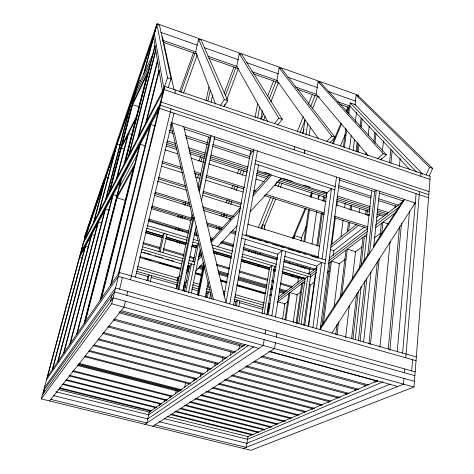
<?xml version="1.0" encoding="UTF-8"?>
<svg xmlns="http://www.w3.org/2000/svg" width="474" height="474" viewBox="0 0 474 474"><rect width="100%" height="100%" fill="white"/><g stroke="black" fill="none" stroke-linecap="round" stroke-linejoin="round"><path stroke-width="0.71" d="M103.93 180.084L84.52 237.148L84.159 240.472L153.706 35.449M414.009 387.021L430.22 176.352L164.869 86.416L83.673 241.402L41.315 398.924L250.912 450.3L414.009 387.021L111.71 303.757L41.315 398.924M411.71 370.911L412.593 359.707M404.038 378.43L403.564 384.147L243.476 448.475M404.506 372.748L404.82 368.979M405.744 357.763L419.484 191.597M420.752 176.263L420.965 173.217M402.616 353.077L416.089 193.653M397.212 352.064L409.548 210.995M389.877 350.233L401.49 223.165M388.289 348.834L399.564 226.691M394.972 207.896L395.186 205.71M399.434 166.267L400.204 158.186M374.964 382.382L375.165 380.284M379.911 347.128L390.173 241.189M389.545 162.677L390.878 149.529M390.89 163.37L392.152 150.874M368.973 343.81L377.428 261.553M380 236.585L381.357 223.367M364.879 386.434L365.027 384.965M370.461 344.444L379.247 258.265M381.653 234.695L382.927 222.176L388.348 223.918M381.469 159.898L381.623 158.434M382.405 151.129L383.496 140.902M363.629 341.985L371.035 271.934M373.642 247.304L379.567 191.247M360.104 340.984L366.829 278.511M355.192 390.606L355.346 389.166M358.48 340.474L364.956 280.845M367.753 255.083L374.709 191.052M352.982 338.809L358.297 291.16M361.164 265.499L364.435 236.176L366.402 236.799M366.906 214.918L367.397 210.527M374.898 143.255L375.959 133.745M355.287 339.408L361.129 286.492M363.884 261.506L371.752 190.216M351.589 338.679L356.626 293.856M359.434 268.871L362.983 237.278M365.626 214.598L366.124 210.207M373.856 141.353L374.839 132.56M345.901 394.605L346.061 393.195M359.162 212.796L359.671 208.394M365.898 154.797L366.153 152.598M368.197 134.977L369.222 126.167M345.629 337.589L349.362 305.286M352.33 279.589L355.559 251.694L347.318 249.14L341.742 295.444M347.312 231.851L348.467 222.306M349.984 209.828L350.523 205.42M357.035 151.828L358.107 143.018M360.068 126.866L361.141 118.056M335.764 334.454L337.008 324.192M340.291 297.068L345.967 250.159M348.645 230.791L349.622 222.709M351.127 210.219L351.661 205.811M358.143 152.178L359.031 144.831M361.075 127.933L362.142 119.116M328.375 402.55L328.553 401.081M336.967 335.13L338.555 321.905M356.081 151.437L357.141 142.739M340.96 237.006L343.069 220.126M344.622 207.648L345.173 203.245M355.34 121.765L356.531 112.22M358.468 96.797L358.652 95.339L157.054 23.7L143.74 73.814M353.142 150.442L354.487 139.563M334.046 306.903L339.408 263.603L331.421 261.168L323.357 324.009M429.177 175.961L432.685 168.418L358.551 96.05L356.164 95.203L354.985 104.564L422.666 174.171M349.516 148.86L351.187 135.659M312.224 409.489L312.407 408.073M333.228 255.563L333.85 250.681L330.319 249.591M343.437 146.875L345.819 128.549M347.821 113.156L348.58 107.29L349.771 106.016L409.471 169.23M339.787 178.135L320.134 329.614L404.695 199.524L402.912 200.899L373.832 245.591M331.907 244.116L335.308 217.809M336.913 205.384L337.482 201.006M344.385 147.663L346.743 129.396M348.728 114.05L350.179 102.87L355.417 104.718M321.947 325.863L330.171 262.116M316.519 328.589L336.487 177.045M312.899 327.558L321.615 262.412L316.863 266.074L308.58 326.924M322.083 258.923L331.474 188.711L326.805 193.031L317.936 258.229M304.604 412.765L304.788 411.373M317.787 246.202L322.314 213.199M323.926 201.462L324.524 197.06M308.195 326.533L315.459 273.255M303.716 325.253L310.76 274.517L283.114 266.24M304.758 325.383L310.334 285.046L308.971 284.643M316.845 245.68L321.378 212.761M322.99 201.053L323.594 196.669M312.016 244.098L316.62 211.339M318.362 198.967L318.872 195.329M301.091 324.512L307.851 276.318L305.161 278.374L298.75 323.629M308.989 273.812L309.587 269.534L283.399 261.66M296.072 323.197L301.731 283.648M296.997 323.701L302.827 282.824L304.871 283.428M297.749 283.061L298.454 278.185L282.149 273.338M303.923 241.343L308.562 209.395M301.085 267.36L301.292 265.902M304.776 241.864L309.415 209.81M311.205 197.427L311.839 193.06L310.464 196.331M293.199 322.427L297.21 294.733L289.91 292.594L285.786 320.317M297.364 265.997L297.577 264.551M300.978 241.385L301.511 237.764L294.544 235.614L294.105 238.511M282.593 319.132L284.904 303.81L277.811 301.76M284.957 319.725L288.891 293.37M289.389 264.012L289.608 262.572M309.054 135.505L310.375 126.771M380.527 160.005L386.369 154.797L320.507 82.541L318.072 81.676L316.176 94.231L367.96 155.508M305.926 135.208L307.709 123.56M304.349 153.215L304.829 150.092L304.373 153.221M275.447 342.791L274.559 348.609L152.764 426.245M276.348 337.014L276.911 333.169M302.904 133.638L305.049 119.833M275.435 317.094L285.656 251.487M271.827 315.874L282.089 250.402L277.74 254.248L268.136 314.706M247.932 436.613L246.219 447.373L154.826 424.929M267.324 314.843L269.001 304.32L270.174 303.419M264.166 339.662L263.242 345.493L144.914 424.319M265.108 333.88L265.671 330.023M294.295 149.861L294.792 146.733M264.219 313.764L271.975 265.606L269.499 267.757L262.045 313.705M266.785 315.257L274.582 266.382M257.933 266.797L258.176 265.345M260.013 254.449L260.262 252.998M264.184 229.748L264.919 225.387L262.549 224.658L261.808 229.019M257.477 254.449L257.726 252.998M238.884 349.19L239.489 345.659M255.385 253.229L255.64 251.771M329.993 142.609L335.094 137.318L281.609 68.724L279.115 67.841L276.893 80.426L318.469 138.621M238.778 306.648L239.797 300.848M230.423 355.139L231.028 351.69M235.015 305.831L235.768 301.606L237.444 300.172L236.419 305.979M222.3 361.277L222.946 357.663M233.575 304.989L245.307 239.228M245.935 235.714L258.561 164.958M229.777 303.911L257.4 150.975M214.769 365.946L215.291 363.114M260.771 118.956L262.341 110.329M223.965 296.078L250.864 150.299M240.288 208.548L240.555 207.097L202.451 195.193M257.666 117.907L259.651 107.118M207.476 371.083L207.991 368.31M255.131 117.256L257.666 103.587M200.383 376.664L200.899 373.945M209.763 298.359L210.734 293.299M221.488 243.126L221.767 241.693M226.299 218.004L226.845 215.131M207.363 297.678L208.483 291.889L206.942 293.37L206.119 297.619M216.671 254.591L216.95 253.152M221.518 229.463L221.796 228.024M224.012 216.535L224.427 214.384M193.777 381.126L194.328 378.258M229.955 220.143L230.222 218.727L231.679 217.098M205.307 297.079L208.276 281.823M213.792 253.483L214.218 251.303M219.503 229.89L219.918 227.739M184.623 387.56L185.577 382.69M197.978 295.326L204.039 264.853M198.606 295.669L204.49 266.021M175.504 393.971L176.18 390.588M197.409 294.709L203.607 263.603M277.723 124.893L282.267 119.306L241.829 54.599L239.281 53.698L236.722 66.313L267.614 121.291M169.959 397.674L170.249 396.24M191.401 293.009L200.212 249.549M185.802 291.445L191.472 263.899L189.47 266.133L184.226 291.51M164.591 401.448L164.881 400.038M193.232 261.944L196.497 246.012L198.523 243.666L188.456 292.962M182.828 290.556L196.2 226.139M201.491 200.644L214.722 136.909L213.946 138.029M182.952 291.095L184.611 283.12M159.294 405.768L159.726 403.688M178.1 289.217L193.149 217.661M198.772 190.915L210.023 137.43L211.179 135.742L199.394 191.893M178.923 289.448L194.091 217.169L192.948 218.621M154.483 408.558L154.773 407.202M149.209 412.06L146.91 422.986L50.86 399.392M177.104 280.407L177.608 278.048M176.127 288.761L177.851 280.62M176.476 288.725L192.189 214.349M197.836 187.627L208.513 137.081M176.666 288.737L178.052 282.202L177.353 282.978M211.108 102.129L212.654 94.913M207.92 101.051L210.26 90.22M179.533 243.553L179.842 242.113M182.164 231.3L182.472 229.86M184.795 219.053L185.109 217.607M187.586 206.077L188.048 203.915M206.006 100.612L208.993 86.89M178.111 230.37L178.425 228.924M180.772 218.111L181.246 215.948M176.992 242.801L177.306 241.361M179.646 230.548L179.96 229.102M182.3 218.289L182.768 216.126M185.109 205.313L185.731 202.428M162.896 252.701L167.014 234.257M160.099 251.884L164.247 233.427L162.44 235.868L158.778 252.097M150.139 282.101L151.609 275.613M146.899 280.78L147.876 276.508L149.138 274.908L147.823 280.673M223.864 106.644L227.81 100.743L201.148 40.154L198.547 39.229L195.626 51.873L215.563 104.114M135.434 277.077L173.988 113.168M125.42 301.209L124.01 307.146L49.616 400.957M126.801 295.308L127.731 291.397M130.516 279.779L171.114 108.795M174.853 93.147L175.57 90.042M119.614 289.128L122.434 277.491M110.531 301.428L111.965 295.586M157.386 110.59L158.156 107.462M118.435 273.8L158.529 110.158M160.076 103.847L163.133 91.375M111.71 303.757L164.869 86.416M110.495 285.301L149.932 126.179M111.331 284.092L150.839 124.49L155.045 125.871M100.079 300.398L133.241 168.519M100.832 299.307L139.386 145.826M101.59 298.205L140.215 144.28L145.601 146.01M145.761 122.89L159.021 70.016L159.187 71.064L146.608 121.279M138.675 136.423L157.617 61.549M137.881 137.934L157.463 60.613M84.615 322.806L121.492 179.16M85.255 321.882L117.066 197.865L125.207 200.342M128.632 155.591L155.697 49.9M129.361 154.192L155.833 50.736M124.034 164.365L135.683 119.128M136.346 116.539L147.361 73.778M124.733 163.026L154.968 45.498M125.438 161.681L155.099 46.292M83.981 323.724L120.793 180.476M116.474 178.793L127.927 134.693M117.125 177.543L128.596 133.348L131.908 134.415M144.434 72.338L157.054 23.7M76.592 334.431L112.551 195.827M77.173 333.589L113.203 194.613L117.362 195.881M108.807 193.422L137.436 84.135M109.417 192.26L138.686 80.462L140.671 81.131M69.785 344.296L104.914 210.053M110.027 191.099L121.303 147.995L124.087 148.883M121.948 145.53L132.643 104.641L139.403 106.875M70.318 343.52L105.518 208.927L109.535 210.13M63.492 353.414L97.816 223.278M63.99 352.692L98.379 222.229L101.88 223.266M105.554 199.631L130.694 104.019M106.14 198.511L131.92 100.399L133.235 100.832M57.656 361.863L91.198 235.602M58.118 361.194L91.725 234.624L95.114 235.614M98.645 212.826L115.97 147.402M99.19 211.777L117.167 143.883L120.414 144.92M52.235 369.726L85.018 247.114M52.661 369.098L85.51 246.202L88.14 246.96M93.508 222.626L104.671 180.701M94.03 221.636L105.832 177.288L108.641 178.159M47.584 376.463L79.697 257.032L82.476 257.826M80.971 252.281L83.507 242.854M43.608 393.165L44.722 389.012M81.267 252.915L81.907 250.533M84.49 237.45L156.159 25.993M84.822 239.204L153.582 37.085L162.475 90.984M168.098 87.613L171.096 79.075L159.531 25.377L156.864 24.429L167.529 77.855L163.844 88.377L154.406 33.903M179.61 91.642L193.511 52.59M180.89 92.412L194.814 53.355M183.485 93.289L197.19 54.972M169.384 240.247L169.899 238.86M177.91 217.37L178.686 215.291M182.822 204.199L183.592 202.12M198.837 161.213L200.644 156.361M224.161 93.277L233.978 66.929M175.433 229.392L175.955 228.006M179.842 217.596L180.357 216.209M184.505 205.112L185.547 202.309M195.389 175.972L196.165 173.887M200.828 161.403L202.125 157.931M225.44 95.487L235.809 67.741M177.886 230.133L178.408 228.746M197.356 178.147L198.914 173.988M224.095 106.757L225.132 103.984M226.691 99.83L238.369 68.635M211.552 240.211L212.091 238.831M216.114 228.492L216.654 227.111M220.943 216.079L221.749 214.011M226.045 202.979L227.384 199.536M231.679 188.504L233.018 185.056M237.581 173.336L239.192 169.2M267.638 96.121L273.539 80.959M218.431 229.019L218.97 227.644M223.177 216.855L224.196 214.248M228.367 203.565L229.44 200.816M234.002 189.12L235.074 186.365M239.909 173.982L241.521 169.858M261.387 118.95L263.532 113.446M269.173 98.995L275.88 81.801M230.791 204.324L231.863 201.574M236.165 190.578L237.782 186.454M242.084 175.457L243.968 170.646M263.597 120.479L265.209 116.355M270.855 101.922L278.386 82.677M244.092 262.691L244.649 261.316M248.542 251.718L249.099 250.343M258.277 227.716L270.79 196.852M275.246 185.885L276.632 182.454M297.216 131.707L303.336 116.622M308.343 104.28L312.514 93.988M251.273 252.364L251.83 250.995M260.984 228.504L273.563 197.581M278.019 186.626L279.69 182.52M300.024 132.524L305.043 120.2M310.612 106.508L315.068 95.547M249.164 264.018L249.721 262.649M253.626 253.075L254.183 251.706M264.131 227.313L275.667 199.027M280.412 187.396L282.083 183.29M302.453 133.354L304.13 129.248M312.496 108.724L317.521 96.406M292.541 238.309L305.149 208.347M310.02 196.769L311.738 192.681M332.369 143.652L340.966 123.216M346.127 110.963L347.845 106.875M293.21 238.783L306.157 208.045M310.743 197.148L312.461 193.066M333.104 144.049L341.701 123.625M346.861 111.372L348.58 107.29M301.162 238.582L306.364 226.317M318.214 198.387L319.66 194.98M340.468 145.927L345.38 134.343M154.619 31.918L155.324 30.366M426.102 174.918L429.61 167.363L356.164 95.203M136.251 89.758L152.468 55.227M134.438 96.678L150.602 62.473M132.613 103.652L148.723 69.785M132.003 105.992L148.089 72.238M121.32 146.792L137.063 115.093M120.674 149.257L136.399 117.682M83.045 243.737L164.111 89.515L430.001 179.391M80.509 253.152L161.053 102.023L429.077 191.632M79.875 255.516L160.277 105.181L428.84 194.713M79.235 257.892L159.501 108.35L428.603 197.812M119.312 187.663L137.122 154.856M117.108 196.254L134.829 163.98M116.367 199.133L134.059 167.044M170.717 124.496L171.736 122.742L415.301 203.02L413.938 204.039M331.996 332.991L415.135 202.967M320.104 328.138L368.174 254.277M220.398 105.471L224.309 99.552L198.547 39.229M47.181 377.043L119.335 272.497L416.326 356.975M46.452 379.751L118.393 276.342L416.042 360.684M44.254 387.922L115.543 287.991L415.177 371.883M43.519 390.659L114.607 291.913L414.886 375.645M42.423 394.783L113.168 297.814L414.448 381.315M274.363 123.755L278.872 118.15L282.267 119.306M250.065 154.648L253.94 149.837L225.98 302.833L183.782 126.712M253.531 192.592L254.502 191.502M177.489 278.179L179.462 275.969M187.349 267.129L188.824 265.476M192.272 261.607L194.245 259.402M198.683 254.431L201.148 251.67M210.509 241.177L240.573 207.488M253.389 193.125L270.15 174.349M176.992 280.531L178.965 278.339M186.845 269.552L189.807 266.258M198.185 256.926L201.142 253.631M211.001 242.647L240.081 210.255M252.891 195.981L271.62 175.119M186.691 270.802L189.15 268.071M198.482 257.714L201.924 253.892M186.187 273.225L188.646 270.518M197.978 260.22L201.906 255.883M217.424 246.895L237.018 225.772M250.082 211.694L281.236 178.123M184.185 283.576L187.189 280.347M195.697 271.199L203.707 262.59M326.734 141.501L331.8 136.192L335.094 137.318M377.357 158.932L383.17 153.7L386.369 154.797M374.65 191.597L376.344 190.181L369.507 253.661L367.777 254.894M291.267 276.466L292.422 275.542M302.27 267.703L303.425 266.785M330.639 245.123L356.697 224.38M367.694 215.623L369.43 214.236M293.234 277.035L294.395 276.117M304.243 268.331L305.985 266.957M330.899 247.256L358.711 225.269M297.749 278.736L299.503 277.373M309.433 269.659L310.6 268.746M333.382 251.042L364.346 226.981M376.611 217.448L380.118 214.722M278.38 297.115L304.166 277.308M308.266 274.156L317.053 267.401M329.365 257.945L367.451 228.681M376.243 221.927L403.202 201.213M268.266 306.933L270.032 305.582M278.054 299.467L305.73 278.357M310.043 275.068L317.106 269.682M328.689 260.842L367.706 231.087M375.355 225.251L399.475 206.854M267.899 309.267L269.665 307.928M277.32 302.134L304.995 281.177M310.292 277.166L316.626 272.372M327.955 263.793L366.823 234.369M375.651 227.686L396.264 212.079M284.299 304.249L287.866 301.624M296.771 295.053L300.925 291.984M310.429 284.981L314.588 281.912M327.054 272.716L329.43 270.962M338.934 263.953L345.463 259.136M354.967 252.127L362.095 246.871M373.968 238.108L380.498 233.291M149.043 412.202L245.165 344.509M148.481 414.916L248.708 345.273M147.61 418.992L253.791 346.725M247.908 436.625L377.648 380.693M247.481 439.303L383.045 381.848M246.853 443.332L390.369 384.076M53.39 395.577L148.255 418.992M159.009 421.647L247.173 443.403M58.071 389.391L149.707 412.184M167.109 416.51L248.577 436.773M55.914 391.785L148.765 414.809M164.407 418.69L247.789 439.362M174.651 411.598L258.472 432.608M63.16 383.869L156.722 407.308M62.053 384.29L155.993 407.806M171.001 414.104L253.501 434.699M170.267 414.572L251.842 434.925M59.493 387.744L151.769 410.751M59.837 388.502L151.07 411.225M180.618 408.173L264.913 429.408M66.242 379.644L161.16 403.552M179.919 408.701L264.587 430.019M65.833 380.272L161.119 404.251M175.416 411.112L258.733 432.004M69.465 375.248L167.233 400.009M185.358 404.968L271.987 426.896M69.032 375.894L166.445 400.548M184.54 405.495L270.938 427.347M196.017 398.367L285.419 421.232M195.134 398.93L284.293 421.712M73.547 370.84L172.103 395.944M72.38 371.338L171.28 396.507M190.192 401.626L277.888 423.94M189.434 402.195L276.769 424.396M79.045 363.345L181.933 389.794M201.237 394.777L291.8 418.056M78.56 364.068L181.056 390.398M200.413 395.387L290.603 418.554M78.003 364.767L180.203 390.997M77.523 365.484L178.621 391.406M85.296 355.986L190.364 383.253M84.769 356.756L190.151 384.076M207.476 391.257L299.13 414.951M205.811 391.678L297.921 415.473M218.798 384.23L312.644 408.748M89.296 350.487L197.018 378.631M88.739 351.299L196.757 379.49M213.845 387.572L306.767 411.728M212.139 388.016L304.8 412.084M94.213 344.918L203.98 373.796M224.184 379.887L321.55 405.477M92.916 345.576L202.961 374.501M219.018 383.359L314.695 408.387M232.284 375.005L330.793 401.093M98.029 339.763L210.207 369.465M231.259 375.746L329.347 401.691M225.873 379.36L322.225 404.719M238.973 370.467L340.427 397.514M238.523 371.403L338.24 397.953M98.645 338.874L211.274 368.725M246.593 365.898L349.036 393.396M245.467 366.698L347.472 394.048M103.314 332.529L218.923 363.404M102.662 333.465L217.803 364.18M253.448 361.988L356.377 389.782M108.884 326.023L226.975 357.823M107.48 326.817L225.796 358.634M114.086 318.996L235.424 351.939M113.286 320.015L234.197 352.798M254.621 361.147L358.723 389.296M119.466 312.852L243.026 346.654M262.187 355.962L368.867 385.018M260.955 356.833L366.449 385.54M121.243 310.642L258.881 348.396M270.079 351.465L397.745 386.482M268.829 351.447L377.677 381.297M119.525 311.56L244.335 345.747M136.684 271.347L177.223 282.942M184.333 284.981L185.755 285.384M192.16 287.214L198.559 289.051M206.38 291.285L210.877 292.571M234.12 299.224L263.277 307.567M136.121 273.148L148.214 276.603M151.058 277.414L177.371 284.927M183.77 286.758L185.903 287.368M191.597 288.992L198.707 291.024M205.817 293.05L207.239 293.459M210.083 294.271L211.511 294.68M234.269 301.18L236.402 301.784M239.246 302.596L262.714 309.303M267.822 310.76L269.202 311.151M137.792 266.601L178.319 278.25M193.25 282.545L199.827 284.436M206.759 286.426L209.603 287.244M223.112 291.131L225.245 291.741M235.205 294.603L264.533 303.034M267.911 304.006L269.51 304.468M137.241 268.971L178.437 280.786M184.404 282.498L186.246 283.025M192.64 284.856L199.24 286.752M206.131 288.731L210.545 289.993M223.177 293.619L224.676 294.046M234.541 296.878L263.657 305.226M267.78 306.411L269.191 306.814M140.997 252.02L181.506 263.834M187.905 265.701L190.033 266.323M139.966 256.541L181.163 268.503M195.371 272.627L201.764 274.487M220.232 279.85L226.625 281.704M236.567 284.59L265.689 293.05M269.949 294.289L271.371 294.698M144.659 258.537L146.792 259.154M148.018 259.515L151.763 260.599M159.377 262.809L168.116 265.345M169.313 265.689L173.087 266.785M174.278 267.135L179.486 268.645M195.566 273.314L200.81 274.831M221.423 280.815L223.556 281.432M224.664 281.757L227.105 282.463M237.77 285.561L244.874 287.623M245.953 287.937L249.851 289.069M250.924 289.377L253.051 289.993M254.117 290.301L256.25 290.923M257.672 291.338L264.403 293.288M139.534 257.471L180.778 269.433M195.004 273.563L201.403 275.418M220.606 280.987L227.005 282.848M236.959 285.733L265.41 293.987M269.676 295.225L271.098 295.64M142.449 246.705L183.438 258.727M189.09 260.386L194.743 262.045M200.585 265.736L203.417 266.566M217.59 270.713L228.219 273.824M238.138 276.733L267.194 285.235M271.442 286.48L272.858 286.894M279.239 288.761L287.031 291.042M141.821 249.377L182.875 261.387M188.539 263.046L194.227 264.705M199.471 266.495L203.02 267.537M218.627 272.1L228.557 275.003M238.487 277.906L266.862 286.201M271.122 287.445L272.538 287.866M279.63 289.94L286.018 291.806M199.074 267.46L202.629 268.497M218.958 273.267L227.484 275.761M238.138 278.872L266.542 287.167M270.802 288.411L272.224 288.826M279.328 290.906L285.01 292.565M143.746 252.387L145.874 253.009M147.29 253.424L150.833 254.455M155.081 255.693L157.208 256.316M158.624 256.73L162.167 257.761M166.415 259.005L168.543 259.622M169.959 260.036L173.502 261.073M197.587 268.1L202.546 269.546M218.84 274.304L228.053 276.988M237.972 279.885L266.305 288.156M270.559 289.395L271.975 289.81M279.062 291.877L284.021 293.323M143.326 242.682L160.325 247.689M163.157 248.524L184.41 254.781M190.074 256.446L194.328 257.696M216.286 264.166L229.742 268.124M238.955 270.838L267.994 279.387M271.537 280.43L273.664 281.058M280.039 282.937L292.079 286.48M142.834 243.677L159.851 248.684M163.394 249.727L183.959 255.77M189.636 257.441L193.89 258.691M216.577 265.369L229.345 269.119M239.269 272.04L267.632 280.383M271.886 281.633L274.013 282.261M280.401 284.139L291.741 287.475M146.964 228.272L187.295 240.312M192.954 242.007L199.323 243.909M212.767 247.92L231.869 253.626M241.776 256.582L276.443 266.939M282.812 268.841L310.405 277.083M146.247 231.045L162.535 235.898M166.072 236.953L186.608 243.067M192.272 244.756L197.231 246.231M212.808 250.87L231.223 256.351M241.841 259.515L270.168 267.952M273.711 269.007L275.832 269.641M282.208 271.537L305.576 278.499M145.654 231.116L162.689 236.194M166.238 237.249L186.821 243.375M192.503 245.07L196.757 246.338M213.792 251.41L231.537 256.689M241.473 259.651L269.155 267.893M273.415 269.161L275.542 269.795M281.929 271.697L303.935 278.25M145.684 232.337L162.671 237.391M165.503 238.232L186.033 244.341M191.697 246.024L196.657 247.499M213.644 252.553L231.342 257.815M241.254 260.765L269.57 269.185M273.818 270.453L275.234 270.873M282.314 272.977L302.139 278.872M145.998 232.858L162.309 237.711M165.853 238.76L185.707 244.667M191.383 246.35L196.349 247.825M213.365 252.885L231.093 258.158M241.017 261.109L269.386 269.546M273.64 270.808L275.056 271.229M148.208 221.002L188.557 233.137M194.216 234.837L197.759 235.904M210.497 239.737L211.914 240.164M220.404 242.718L233.149 246.545M243.055 249.525L277.029 259.746M146.999 225.488L187.408 237.587M193.078 239.281L198.043 240.768M211.511 244.803L232.781 251.173M242.706 254.141L276.733 264.332M244.086 244.074L277.965 254.313M284.317 256.238L316.786 266.05M148.83 219.024L189.144 231.176M194.802 232.876L196.218 233.303M210.361 237.569L213.193 238.422M222.389 241.189L233.706 244.602M243.606 247.582L277.557 257.815M283.926 259.734L315.755 269.321M148.249 220.143L188.593 232.284M194.257 233.99L197.089 234.837M210.539 238.89L212.66 239.524M221.157 242.084L233.184 245.704M243.097 248.69L277.782 259.124M284.151 261.044L313.877 269.99M151.562 208.696L191.182 220.76M207.452 225.713L220.896 229.801M230.097 232.604L235.756 234.322M241.663 238.12L325.099 263.467M151.887 206.042L191.555 218.141M206.427 222.679L222.721 227.65M232.639 230.678L236.176 231.756M246.095 234.784L318.344 256.831M242.297 234.6L325.561 259.983M151.141 207.191L191.407 219.462M206.948 224.196L221.779 228.717M230.962 231.513L235.91 233.024M249.33 237.113L255.687 239.05M257.104 239.483L262.045 240.988M264.871 241.847L268.403 242.925M272.645 244.217L279.002 246.154M280.412 246.587L283.944 247.659M288.186 248.951L294.544 250.888M295.954 251.321L300.901 252.826M303.727 253.691L305.843 254.337M311.495 256.055L317.853 257.992M155.217 192.189L189.12 202.671M202.534 206.818L233.611 216.428M154.435 193.422L189.641 204.294M203.02 208.424L231.893 217.341M154.53 195.407L190.536 206.504M203.245 210.42L230.779 218.911M247.718 224.131L319.731 246.326M158.446 177.264L185.298 185.684M202.967 191.218L241.829 203.405M158.328 178.805L185.808 187.408M202.718 192.705L240.762 204.614M157.297 181.092L186.223 190.127M161.267 166.084L182.443 172.791M195.851 177.039L200.081 178.384M205.728 180.173L243.132 192.023M162.126 161.308L181.157 167.363M193.848 171.404L200.899 173.644M206.534 175.439L244.602 187.556M253.768 190.471L255.883 191.141M265.748 194.281L324.263 212.903M334.129 216.043L367.966 226.809M162.037 162.985L181.779 169.254M194.464 173.283L200.81 175.303M205.746 176.867L243.814 188.966M264.255 195.46L324.175 214.497M334.751 217.856L367.883 228.385M166.285 146.045L176.849 149.458M189.529 153.546L204.318 158.322M209.946 160.141L247.274 172.186M256.428 175.137L266.992 178.55M276.852 181.732L326.148 197.64M336.706 201.047L369.809 211.73M376.848 214.005L383.893 216.274M164.993 149.825L177.667 153.902M191.046 158.203L203.719 162.28M208.649 163.868L245.965 175.866M255.818 179.036L264.267 181.755M274.831 185.15L326.225 201.675M336.084 204.845L369.175 215.492M167.405 140.867L175.836 143.598M188.48 147.698L205.343 153.167M210.966 154.992L248.204 167.067M264.362 172.305L270.684 174.355M283.334 178.455L292.464 181.418M303.71 185.067L310.032 187.117M322.681 191.218L326.189 192.355M337.435 195.999L370.455 206.705M377.482 208.987L388.721 212.63M257.453 170.551L327.315 193.196M166.593 142.467L175.747 145.429M189.138 149.76L205.337 155.01M210.272 156.604L247.606 168.691M257.471 171.884L269.445 175.765M280.01 179.184L326.509 194.239M337.073 197.658L370.182 208.376M377.227 210.657L387.797 214.082M166.439 144.262L176.298 147.45M189.677 151.775L204.472 156.556M210.106 158.375L247.434 170.444M256.594 173.401L267.863 177.045M278.428 180.464L327.024 196.171M336.884 199.358L369.993 210.059M377.031 212.334L385.486 215.066M255.077 163.82L334.804 189.796M169.123 130.16L172.643 131.31M185.304 135.457L207.819 142.828M212.743 144.44L250.035 156.645M338.679 185.66L371.041 196.254M378.779 198.79L398.48 205.236M168.922 132.039L173.146 133.419M185.802 137.555L207.606 144.683M212.53 146.288L249.804 158.47M338.424 187.431L370.775 198.008M378.513 200.538L396.797 206.51M255.664 160.591L335.231 186.59M184.048 128.887L210.012 137.424M214.218 138.811L252.808 151.508M339.111 179.907L374.893 191.68M379.105 193.066L402.959 200.917M224.309 99.552L227.81 100.743M167.529 77.855L171.096 79.075M429.61 167.363L432.685 168.418M162.641 40.266L196.076 52.016M207.92 56.175L237.178 66.455M251.812 71.598L277.586 80.651M295 86.772L316.596 94.362M337.5 101.703L350.736 106.354M163.34 42.293L196.811 54.036M208.667 58.195L238.647 68.718M253.294 73.855L279.091 82.909M297.222 89.272L319.541 97.099M339.763 104.197L348.828 107.373M160.911 32.339L197.225 45.166M204.205 47.637L238.422 59.724M246.107 62.438L278.226 73.79M288.002 77.244L317.331 87.607M328.506 91.559L355.737 101.181M350.179 102.87L416.522 172.062M318.072 81.676L383.17 153.7M279.115 67.841L331.8 136.192M239.281 53.698L278.872 118.15M213.401 299.254L171.89 122.79L170.865 124.549L193.031 218.97M195.395 229.061L211.807 298.976M162.446 36.735L174.035 89.829"/></g></svg>
